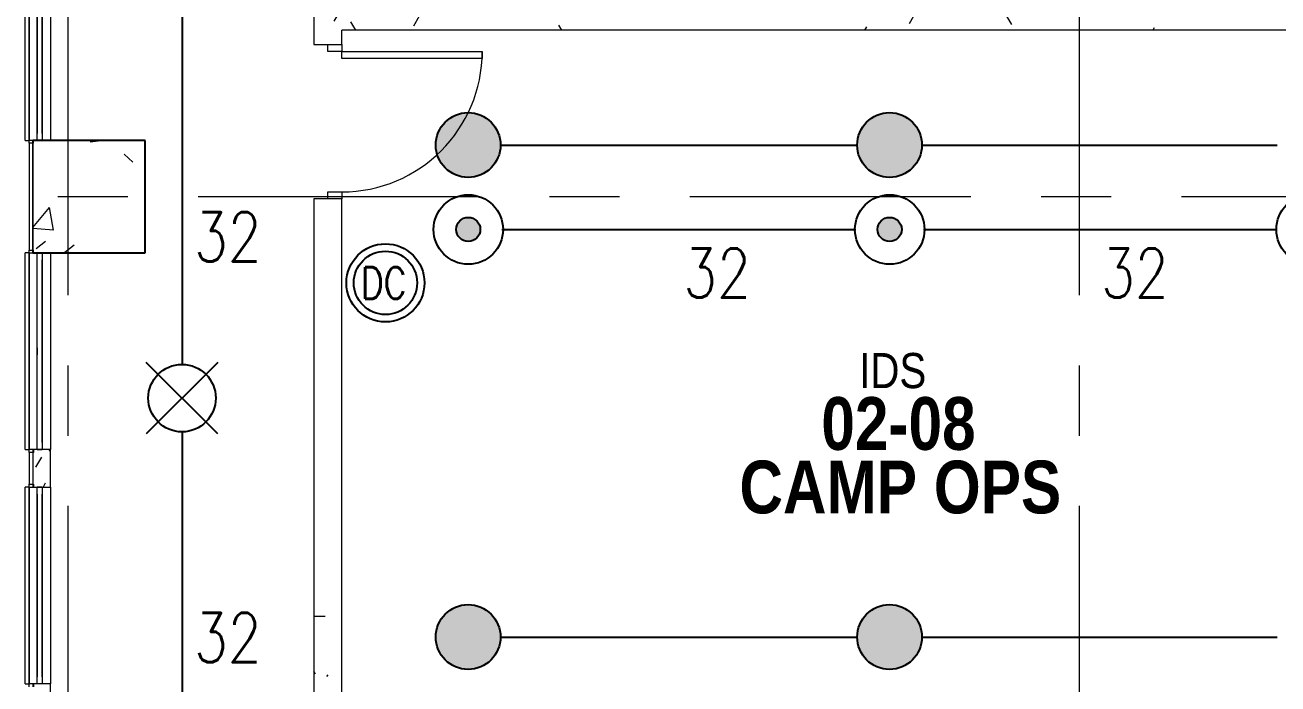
# Model space of a CAD drawing. Header units: millimetres. Extents: x -282761 to 137668, y -273845 to 94451.
# Drawn here: x 81901 to 90820, y -64291 to -59604 of the extents above; entities that cross this region are included whole.
import ezdxf

# ---------------------------------------------------------------- set-up
doc = ezdxf.new("R2010")
doc.units = ezdxf.units.MM
doc.linetypes.add('BLK_2 - 1ST__2ND_STOREY_PLAN-archi clean_11 SEPT 2024$0$IDA - Grid Line', pattern=[3500, 2000, -500, 500, -500])
doc.linetypes.add('HIDDEN2', pattern=[4.7625, 3.175, -1.5875])
for name, color, linetype, lineweight in [('BLK_2 - 1ST__2ND_STOREY_PLAN-archi clean_11 SEPT 2024$0$0-1', 8, 'Continuous', 5), ('BLK_2 - 1ST__2ND_STOREY_PLAN-archi clean_11 SEPT 2024$0$1599_DB_A_BLK2_HQ_R21-2ND STOREY 20230517--$0$A-_DOOR----_E', 8, 'Continuous', 9), ('BLK_2 - 1ST__2ND_STOREY_PLAN-archi clean_11 SEPT 2024$0$1599_DB_A_BLK2_HQ_R21-2ND STOREY 20230517--$0$A-_GENM----_M', 8, 'Continuous', 9), ('BLK_2 - 1ST__2ND_STOREY_PLAN-archi clean_11 SEPT 2024$0$1599_DB_A_BLK2_HQ_R21-2ND STOREY 20230517--$0$A-_WALL----_H-1', 8, 'Continuous', 9), ('BLK_2 - 1ST__2ND_STOREY_PLAN-archi clean_11 SEPT 2024$0$1599_DB_A_BLK2_HQ_R21-2ND STOREY 20230517--$0$A-_WALL----_H-2', 8, 'Continuous', 9), ('BLK_2 - 1ST__2ND_STOREY_PLAN-archi clean_11 SEPT 2024$0$1599_DB_A_BLK2_HQ_R21-2ND STOREY 20230517--$0$A-_WIND----_E', 8, 'Continuous', 9), ('BLK_2 - 1ST__2ND_STOREY_PLAN-archi clean_11 SEPT 2024$0$1599_DB_A_BLK2_HQ_R21-2ND STOREY 20230517--$0$S-_COLN----_E', 8, 'Continuous', 9), ('BLK_2 - 1ST__2ND_STOREY_PLAN-archi clean_11 SEPT 2024$0$_CATCHMENT_DRAIN', 8, 'Continuous', 0), ('BLK_2 - 1ST__2ND_STOREY_PLAN-archi clean_11 SEPT 2024$0$A-_FLOR----_E', 8, 'Continuous', 9), ('BLK_2 - 1ST__2ND_STOREY_PLAN-archi clean_11 SEPT 2024$0$A-_WALL----_E', 8, 'Continuous', 9), ('BLK_2 - 1ST__2ND_STOREY_PLAN-archi clean_11 SEPT 2024$0$A-_WALL----_E-1', 8, 'Continuous', 18), ('BLK_2 - 1ST__2ND_STOREY_PLAN-archi clean_11 SEPT 2024$0$A-_WALL----_H-2', 8, 'Continuous', 9), ('BLK_2 - 1ST__2ND_STOREY_PLAN-archi clean_11 SEPT 2024$0$A-_WIND----_E', 8, 'Continuous', 9), ('BLK_2 - 1ST__2ND_STOREY_PLAN-archi clean_11 SEPT 2024$0$S-_ANOTGRID_E-1', 8, 'BLK_2 - 1ST__2ND_STOREY_PLAN-archi clean_11 SEPT 2024$0$IDA - Grid Line', 9), ('BLK_2 - 1ST__2ND_STOREY_PLAN-archi clean_11 SEPT 2024$0$S-_COLN----_E', 8, 'Continuous', 9), ('BLK_2 - 1ST__2ND_STOREY_PLAN-archi clean_11 SEPT 2024$0$S-_COLN----_E-1', 8, 'Continuous', 25), ('BLK_2 - 1ST__2ND_STOREY_PLAN-archi clean_11 SEPT 2024$0$S-_COLN----_E-2', 8, 'Continuous', 9)]:
    doc.layers.add(name, color=color, linetype=linetype, lineweight=lineweight)
for name, color, linetype in [('M-_FIRESPRK_T-', 7, 'Continuous'), ('M-_SPRKBEAM_E-', 12, 'HIDDEN2'), ('M-_SPRKPIEX_E-', 1, 'Continuous'), ('M-FIRE----_E-', 12, 'Continuous'), ('ROOMNAME', 7, 'Continuous')]:
    doc.layers.add(name, color=color, linetype=linetype)
doc.styles.add('BLK_2 - 1ST__2ND_STOREY_PLAN_12  JUNE 2024$0$Arial Narrow_2', font='ARIALN.TTF', dxfattribs={"height": 500})
doc.styles.add('BLK_2 - 1ST__2ND_STOREY_PLAN_12  JUNE 2024$0$Arial Narrow_B_2', font='ARIALNB.TTF', dxfattribs={"height": 500})
doc.styles.add('Simplex', font='SIMPLEX.shx', dxfattribs={"width": 0.8, "height": 2.5})
doc.styles.add('TW_Romans', font='romans.shx', dxfattribs={"width": 0.8})
pattern_1 = [(0, (-41522.25, -42727.71), (1016, 254), [83.82, -678.18, 83.82, -678.18, -4064]), (0, (-41522.25, -42727.71), (1016, 254), [-1524, 83.82, -1440.18, 83.82, -678.18, -1778]), (0, (-41522.25, -42727.71), (1016, 254), [-3810, 83.82, -424.18, 83.82, -1186.18]), (120, (-41141.25, -42600.71), (-727.9705, 752.8818), [83.82, -678.18, 83.82, -678.18, -4064]), (120, (-41141.25, -42600.71), (-727.9705, 752.8818), [-1524, 83.82, -1440.18, 83.82, -678.18, -1778]), (120, (-41141.25, -42600.71), (-727.9705, 752.8818), [-3810, 83.82, -424.18, 83.82, -1186.18]), (240, (-41014.25, -42092.71), (-288.0295, -1006.8818), [83.82, -678.18, 83.82, -678.18, -4064]), (240, (-41014.25, -42092.71), (-288.0295, -1006.8818), [-1524, 83.82, -1440.18, 83.82, -678.18, -1778]), (240, (-41014.25, -42092.71), (-288.0295, -1006.8818), [-3810, 83.82, -424.18, 83.82, -1186.18])]

# ---------------------------------------------------------------- blocks, each defined once
blk = doc.blocks.new('Under B spk')
for p, q in [((318, -318), (-318, 318)), ((318, 318), (-318, -318))]:
    blk.add_line(p, q)
blk.add_circle((0, 0), 300)
blk = doc.blocks.new('Extinguisher')
at = {"layer": 'M-FIRE----_E-'}
for radius in [185.1, 150.3]:
    blk.add_circle((0, 0), radius, dxfattribs=at)
at = {"color": 7, "style": 'TW_Romans', "width": 0.8}
blk.add_text('DC', height=150, dxfattribs=at).set_placement((-116.1, -75.7))
blk = doc.blocks.new('SPK CONCEALED')
h = blk.add_hatch(color=256)
h.dxf.hatch_style = 1
h.paths.add_polyline_path([(240, 0, 1), (-240, 0, 1)])
at = {"color": 0, "linetype": 'Continuous'}
blk.add_circle((0, 0), 240, dxfattribs=at)
blk = doc.blocks.new('ROYAL')
at = {"ltscale": 0.1}
h = blk.add_hatch(color=1, dxfattribs=at)
h.dxf.hatch_style = 1
h.paths.add_polyline_path([(17, 0.1, 1), (-17.1, 0.1, 1)])
at = {"layer": 'M-_SPRKPIEX_E-', "ltscale": 0.1}
for centre, radius in [((0, 0), 48.8), ((-0.1, 0.1), 17)]:
    blk.add_circle(centre, radius, dxfattribs=at)
blk = doc.blocks.new('BLK_2 - 1ST__2ND_STOREY_PLAN-archi clean_11 SEPT 2024$0$IDA - Casement w Top Hung - 2 Panels - 1400L X 1800H - B2-AW01-3560558-BLK 2 2ND STOREY PLAN')
at = {"layer": 'BLK_2 - 1ST__2ND_STOREY_PLAN-archi clean_11 SEPT 2024$0$A-_WIND----_E'}
for p, q in [((-700, 17.5), (700, 17.5)), ((-700, 17.5), (-700, -17.5)), ((-650, 17.5), (-615, 17.5)), ((-650, 17.5), (-25, 17.5)), ((-650, 17.5), (650, 17.5)), ((-650, 17.5), (650, 17.5)), ((-615, 17.5), (-35, 17.5)), ((-615, 17.5), (-60, 17.5)), ((-35, 17.5), (0, 17.5)), ((25, 17.5), (-24.9, 17.5)), ((0, 17.5), (35, 17.5)), ((25, 17.5), (650, 17.5)), ((35, 17.5), (615, 17.5)), ((60, 17.5), (615, 17.5)), ((615, 17.5), (650, 17.5)), ((700, 17.5), (700, -17.5)), ((700, -17.5), (-700, -17.5)), ((-615, -17.5), (-650, -17.5)), ((-25, -17.5), (-650, -17.5)), ((650, -17.5), (-650, -17.5)), ((-650, -17.5), (650, -17.5)), ((-35, -17.5), (-615, -17.5)), ((-60, -17.5), (-615, -17.5)), ((0, -17.5), (-35, -17.5)), ((25, -17.5), (-24.9, -17.5)), ((35, -17.5), (0, -17.5)), ((650, -17.5), (25, -17.5)), ((615, -17.5), (35, -17.5)), ((615, -17.5), (60, -17.5)), ((650, -17.5), (615, -17.5))]:
    blk.add_line(p, q, dxfattribs=at)
blk = doc.blocks.new('BLK_2 - 1ST__2ND_STOREY_PLAN-archi clean_11 SEPT 2024$0$IDA - Casement w Top Hung - 2 Panels - 1400L X 1800H - B2-AW01-3560557-BLK 2 2ND STOREY PLAN')
at = {"layer": 'BLK_2 - 1ST__2ND_STOREY_PLAN-archi clean_11 SEPT 2024$0$A-_WIND----_E'}
for p, q in [((-700, 17.5), (700, 17.5)), ((-700, 17.5), (-700, -17.5)), ((-615, 17.5), (-650, 17.5)), ((-650, 17.5), (-25, 17.5)), ((-650, 17.5), (650, 17.5)), ((650, 17.5), (-650, 17.5)), ((-35, 17.5), (-615, 17.5)), ((-615, 17.5), (-60, 17.5)), ((0, 17.5), (-35, 17.5)), ((-24.9, 17.5), (25, 17.5)), ((35, 17.5), (0, 17.5)), ((25, 17.5), (650, 17.5)), ((615, 17.5), (35, 17.5)), ((60, 17.5), (615, 17.5)), ((650, 17.5), (615, 17.5)), ((700, 17.5), (700, -17.5)), ((700, -17.5), (-700, -17.5)), ((-650, -17.5), (-615, -17.5)), ((-25, -17.5), (-650, -17.5)), ((650, -17.5), (-650, -17.5)), ((650, -17.5), (-650, -17.5)), ((-615, -17.5), (-35, -17.5)), ((-60, -17.5), (-615, -17.5)), ((-35, -17.5), (0, -17.5)), ((-24.9, -17.5), (25, -17.5)), ((0, -17.5), (35, -17.5)), ((650, -17.5), (25, -17.5)), ((35, -17.5), (615, -17.5)), ((615, -17.5), (60, -17.5)), ((615, -17.5), (650, -17.5))]:
    blk.add_line(p, q, dxfattribs=at)
blk = doc.blocks.new('BLK_2 - 1ST__2ND_STOREY_PLAN-archi clean_11 SEPT 2024$0$1599_DB_A_BLK2_HQ_R21_rvt-2-BLK 2 2ND STOREY PLAN')
at = {"layer": 'BLK_2 - 1ST__2ND_STOREY_PLAN-archi clean_11 SEPT 2024$0$A-_WALL----_H-2'}
h = blk.add_hatch(dxfattribs=at)
h.set_pattern_fill('FP_3', color=256, style=0, pattern_type=2)
h.set_pattern_definition([(0, (0, 0), (1016, 254), [83.82, -678.18, 83.82, -678.18, -4064]), (0, (0, 0), (1016, 254), [-1524, 83.82, -1440.18, 83.82, -678.18, -1778]), (0, (0, 0), (1016, 254), [-3810, 83.82, -424.18, 83.82, -1186.18]), (120, (381, 127), (-727.97045, 752.8818), [83.82, -678.18, 83.82, -678.18, -4064]), (120, (381, 127), (-727.97045, 752.8818), [-1524, 83.82, -1440.18, 83.82, -678.18, -1778]), (120, (381, 127), (-727.97045, 752.8818), [-3810, 83.82, -424.18, 83.82, -1186.18]), (240, (508, 635), (-288.02955, -1006.8818), [83.82, -678.18, 83.82, -678.18, -4064]), (240, (508, 635), (-288.02955, -1006.8818), [-1524, 83.82, -1440.18, 83.82, -678.18, -1778]), (240, (508, 635), (-288.02955, -1006.8818), [-3810, 83.82, -424.18, 83.82, -1186.18])])
h.paths.add_polyline_path([(-139011.4, -116002.4), (-139011.4, -115785.7), (-139131.4, -115786.5), (-139131.4, -115805.7), (-139136.4, -115805.7), (-139136.4, -115982.4), (-139131.4, -115983.1), (-139131.4, -116002.4), (-139069.1, -116002.4)])
h.paths.add_polyline_path([(-139103.9, -114385.7), (-139011.4, -114385.7), (-139011.4, -114169), (-139131.4, -114170.4), (-139131.4, -114189), (-139136.4, -114189), (-139136.4, -114365.7), (-139131.4, -114367), (-139131.4, -114385.7), (-139104.1, -114385.7)])
h.paths.add_polyline_path([(-139131.4, -112769), (-139011.4, -112769), (-139011.4, -112552.4), (-139131.4, -112554.3), (-139131.4, -112572.4), (-139136.4, -112572.4), (-139136.4, -112749), (-139131.4, -112750.9)])
h.paths.add_polyline_path([(-139131.4, -108952.4), (-139011.4, -108952.4), (-139011.4, -108685.7), (-139131.4, -108685.7), (-139131.4, -108705.7), (-139136.4, -108705.7), (-139136.4, -108932.4), (-139131.4, -108932.4), (-139131.4, -108947.3)])
h.paths.add_polyline_path([(-139104.1, -107285.7), (-139011.4, -107285.7), (-139011.4, -107019), (-139131.4, -107019), (-139131.4, -107039), (-139136.4, -107039), (-139136.4, -107265.7), (-139131.4, -107265.7), (-139131.4, -107285.7)])
h.paths.add_polyline_path([(-139069.1, -105619), (-139011.4, -105619), (-139011.4, -105352.4), (-139131.4, -105352.4), (-139131.4, -105372.4), (-139136.4, -105373.2), (-139136.4, -105599), (-139131.4, -105599), (-139131.4, -105619), (-139103.9, -105619)])
h.paths.add_polyline_path([(-139131.4, -101752.4), (-139011.4, -101752.4), (-139011.4, -101485.7), (-139131.4, -101485.7), (-139131.4, -101505.7), (-139136.4, -101506.5), (-139136.4, -101732.4), (-139131.4, -101732.4), (-139131.4, -101751.7)])
h.paths.add_polyline_path([(-139069.1, -100085.7), (-139011.4, -100085.7), (-139011.4, -99819), (-139131.4, -99819), (-139131.4, -99839), (-139136.4, -99839.9), (-139136.4, -100065.7), (-139131.4, -100065.7), (-139131.4, -100085.7), (-139103.9, -100085.7)])
h.paths.add_polyline_path([(-139131.4, -98419), (-139011.4, -98419), (-139011.4, -98152.4), (-139131.4, -98152.9), (-139131.4, -98172.4), (-139136.4, -98173.2), (-139136.4, -98399), (-139131.4, -98399.5)])
at = {"layer": 'BLK_2 - 1ST__2ND_STOREY_PLAN-archi clean_11 SEPT 2024$0$S-_COLN----_E-2'}
h = blk.add_hatch(dxfattribs=at)
h.set_pattern_fill('FP_40', color=256, style=0, pattern_type=2)
h.set_pattern_definition([(50, (0, 0), (1821.841, -159.39), [190.5, -2095.5]), (355, (0, 0), (-352.428, 1910.567), [152.4, -1676.4]), (100.451, (151.8, -13.3), (1469.426, 1751.166), [161.9, -1780.901]), (46.184, (0, 508), (2710.79, -420.428), [285.75, -3143.25]), (96.636, (226, 473), (2374.026, 2474.276), [242.85, -2671.35]), (351.184, (0, 508), (2374.05, 2474.253), [228.6, -2514.6]), (21, (254, 381), (1516.143, -1022.652), [190.5, -2095.5]), (326, (254, 381), (618.02, 1841.88), [152.4, -1676.4]), (71.451, (380.3, 295.8), (2134.171, 819.212), [161.9, -1780.901]), (37.5, (0, 0), (30.886, 845.5504), [83.82, -1572.26, 83.82, -1617.98, -1682.75]), (37.5, (0, 0), (30.886, 845.5504), [-3357.88, 83.82, -1598.93]), (7.5, (0, 0), (668.1966, 1001.8057), [83.82, -886.46, 83.82, -1534.16, -641.35]), (7.5, (0, 0), (668.1966, 1001.8057), [-2588.26, 83.82, -557.53]), (327.5, (-566.4, 0), (1355.9093, -57.2896), [83.82, -551.18, 83.82, -1897.38, -2628.9]), (327.5, (-566.4, 0), (1355.9093, -57.2896), [-2616.2, 83.82, -2545.08]), (317.5, (-820.4, 0), (1481.293, 254.266), [83.82, -741.68, 83.82, -1231.9, -1866.9]), (317.5, (-820.4, 0), (1481.293, 254.266), [-2141.22, 83.82, -1783.08])])
h.paths.add_polyline_path([(-139136.4, -103952.4), (-138336.4, -103952.4), (-138336.4, -103152.4), (-139136.4, -103152.4), (-139136.4, -103932.4)])
at = {"layer": 'BLK_2 - 1ST__2ND_STOREY_PLAN-archi clean_11 SEPT 2024$0$A-_FLOR----_E'}
for p, q in [((-139136.4, -103152.4), (-139136.4, -103952.4)), ((-139136.4, -105352.4), (-139136.4, -105372.4)), ((-139136.4, -105372.4), (-139136.4, -105599)), ((-139136.4, -105599), (-139136.4, -105619))]:
    blk.add_line(p, q, dxfattribs=at)
at = {"layer": 'BLK_2 - 1ST__2ND_STOREY_PLAN-archi clean_11 SEPT 2024$0$A-_WALL----_E'}
for p, q in [((-139161.4, -103152.4), (-139161.4, -101752.4)), ((-139011.4, -101752.4), (-139011.4, -103152.4)), ((-139011.4, -103152.4), (-139161.4, -103152.4)), ((-139136.4, -103932.4), (-139136.4, -103172.4)), ((-139161.4, -103952.4), (-139011.4, -103952.4)), ((-139161.4, -105352.4), (-139161.4, -103952.4)), ((-139011.4, -103952.4), (-139011.4, -105352.4)), ((-139131.4, -105352.4), (-139161.4, -105352.4)), ((-139136.4, -105372.4), (-139136.4, -105599)), ((-139011.4, -105352.4), (-139131.4, -105352.4)), ((-139161.4, -105619), (-139131.4, -105619)), ((-139161.4, -107019), (-139161.4, -105619)), ((-139131.4, -105619), (-139011.4, -105619)), ((-139011.4, -105619), (-139011.4, -107019)), ((-139131.4, -107019), (-139161.4, -107019)), ((-139011.4, -107019), (-139131.4, -107019))]:
    blk.add_line(p, q, dxfattribs=at)
at = {"layer": 'BLK_2 - 1ST__2ND_STOREY_PLAN-archi clean_11 SEPT 2024$0$A-_WALL----_E-1'}
for p, q in [((-139161.4, -103172.4), (-139161.4, -103932.4)), ((-139136.4, -103172.4), (-139161.4, -103172.4)), ((-139161.4, -103932.4), (-139136.4, -103932.4)), ((-139131.4, -105372.4), (-139161.4, -105372.4)), ((-139161.4, -105372.4), (-139161.4, -105599)), ((-139011.4, -105352.4), (-139131.4, -105352.4)), ((-139131.4, -105352.4), (-139131.4, -105372.4)), ((-139011.4, -105619), (-139011.4, -105352.4)), ((-139161.4, -105599), (-139131.4, -105599)), ((-139131.4, -105599), (-139131.4, -105619)), ((-139131.4, -105619), (-139011.4, -105619))]:
    blk.add_line(p, q, dxfattribs=at)
at = {"layer": 'BLK_2 - 1ST__2ND_STOREY_PLAN-archi clean_11 SEPT 2024$0$S-_COLN----_E'}
blk.add_line((-139136.4, -103172.4), (-139136.4, -103932.4), dxfattribs=at)
at = {"layer": 'BLK_2 - 1ST__2ND_STOREY_PLAN-archi clean_11 SEPT 2024$0$S-_COLN----_E-1'}
for p, q in [((-138336.4, -103152.4), (-139136.4, -103152.4)), ((-139136.4, -103152.4), (-139136.4, -103172.4)), ((-138336.4, -103952.4), (-138336.4, -103152.4)), ((-139136.4, -103932.4), (-139136.4, -103952.4)), ((-139136.4, -103952.4), (-138336.4, -103952.4))]:
    blk.add_line(p, q, dxfattribs=at)
at = {"layer": 'BLK_2 - 1ST__2ND_STOREY_PLAN-archi clean_11 SEPT 2024$0$A-_WIND----_E'}
for name, p, rotation in [('BLK_2 - 1ST__2ND_STOREY_PLAN-archi clean_11 SEPT 2024$0$IDA - Casement w Top Hung - 2 Panels - 1400L X 1800H - B2-AW01-3560557-BLK 2 2ND STOREY PLAN', (-139086.6, -102452.4), 270), ('BLK_2 - 1ST__2ND_STOREY_PLAN-archi clean_11 SEPT 2024$0$IDA - Casement w Top Hung - 2 Panels - 1400L X 1800H - B2-AW01-3560558-BLK 2 2ND STOREY PLAN', (-139086.6, -104652.4), 90), ('BLK_2 - 1ST__2ND_STOREY_PLAN-archi clean_11 SEPT 2024$0$IDA - Casement w Top Hung - 2 Panels - 1400L X 1800H - B2-AW01-3560557-BLK 2 2ND STOREY PLAN', (-139086.6, -106319), 270)]:
    blk.add_blockref(name, p, dxfattribs=dict(at, rotation=rotation))
blk = doc.blocks.new('BLK_2 - 1ST__2ND_STOREY_PLAN-archi clean_11 SEPT 2024$0$1599_DB_A_BLK2_HQ_R21-2ND STOREY 20230517--$0$IDA - F - Single - Swing - 1100L X 2200H - B2-TD01-3240952-LINKVIEW_BLK2_2ND STOREY')
at = {"layer": 'BLK_2 - 1ST__2ND_STOREY_PLAN-archi clean_11 SEPT 2024$0$1599_DB_A_BLK2_HQ_R21-2ND STOREY 20230517--$0$A-_DOOR----_E'}
for p, q in [((-550, 50), (-500, 50)), ((-500, 50), (-500, -50)), ((500, 50), (550, 50)), ((500, -50), (500, 50)), ((-500, -50), (-550, -50)), ((450, -50), (500, -50)), ((450, -1050), (450, -50)), ((500, -50), (500, -1050)), ((550, -50), (500, -50)), ((500, -1050), (450, -1050))]:
    blk.add_line(p, q, dxfattribs=at)
blk.add_arc((500, -50), 1000, 180, 270, dxfattribs=at)
blk = doc.blocks.new('BLK_2 - 1ST__2ND_STOREY_PLAN-archi clean_11 SEPT 2024$0$1599_DB_A_BLK2_HQ_R21-2ND STOREY 20230517--$0$Wall Motif - Type 1-2673879-LINKVIEW_BLK2_2ND STOREY')
at = {"layer": 'BLK_2 - 1ST__2ND_STOREY_PLAN-archi clean_11 SEPT 2024$0$1599_DB_A_BLK2_HQ_R21-2ND STOREY 20230517--$0$A-_GENM----_M'}
for p, q in [((-575, 105), (825, 105)), ((-575, 105), (-575, 75)), ((825, 75), (825, 105)), ((825, 75), (-575, 75))]:
    blk.add_line(p, q, dxfattribs=at)
blk = doc.blocks.new('BLK_2 - 1ST__2ND_STOREY_PLAN-archi clean_11 SEPT 2024$0$1599_DB_A_BLK2_HQ_R21-2ND STOREY 20230517--$0$IDA - Casement w Top Hung - 2 Panels - 1400L X 1800H - B2-AW01-3560557-LINKVIEW_BLK2_2ND STOREY')
at = {"layer": 'BLK_2 - 1ST__2ND_STOREY_PLAN-archi clean_11 SEPT 2024$0$1599_DB_A_BLK2_HQ_R21-2ND STOREY 20230517--$0$A-_WIND----_E'}
for p, q in [((-700, 17.5), (700, 17.5)), ((-700, 17.5), (-700, -17.5)), ((700, 17.5), (700, -17.5)), ((700, -17.5), (-700, -17.5))]:
    blk.add_line(p, q, dxfattribs=at)
blk = doc.blocks.new('BLK_2 - 1ST__2ND_STOREY_PLAN-archi clean_11 SEPT 2024$0$1599_DB_A_BLK2_HQ_R21-2ND STOREY 20230517--$0$IDA - Casement w Top Hung - 2 Panels - 1400L X 1800H - B2-AW01-3560558-LINKVIEW_BLK2_2ND STOREY')
at = {"layer": 'BLK_2 - 1ST__2ND_STOREY_PLAN-archi clean_11 SEPT 2024$0$1599_DB_A_BLK2_HQ_R21-2ND STOREY 20230517--$0$A-_WIND----_E'}
for p, q in [((-700, 17.5), (700, 17.5)), ((-700, 17.5), (-700, -17.5)), ((700, 17.5), (700, -17.5)), ((700, -17.5), (-700, -17.5))]:
    blk.add_line(p, q, dxfattribs=at)
blk = doc.blocks.new('BLK_2 - 1ST__2ND_STOREY_PLAN-archi clean_11 SEPT 2024')
at = {"layer": 'BLK_2 - 1ST__2ND_STOREY_PLAN-archi clean_11 SEPT 2024$0$1599_DB_A_BLK2_HQ_R21-2ND STOREY 20230517--$0$A-_WALL----_H-1'}
h = blk.add_hatch(dxfattribs=at)
h.set_pattern_fill('FP_3', color=256, style=0, pattern_type=2)
h.set_pattern_definition(pattern_1)
h.paths.add_polyline_path([(-49346.5, -105619), (-49226.5, -105619), (-49226.5, -105352.4), (-49346.5, -105352.4), (-49346.5, -105372.4), (-49351.5, -105372.4), (-49351.5, -105599), (-49346.5, -105599)], flags=0)
at = {"layer": 'BLK_2 - 1ST__2ND_STOREY_PLAN-archi clean_11 SEPT 2024$0$1599_DB_A_BLK2_HQ_R21-2ND STOREY 20230517--$0$A-_WALL----_H-2'}
h = blk.add_hatch(dxfattribs=at)
h.set_pattern_fill('FP_3', color=256, style=0, pattern_type=2)
h.set_pattern_definition([(0, (-41522.25, -40227.71), (1016, 254), [83.82, -678.18, 83.82, -678.18, -4064]), (0, (-41522.25, -40227.71), (1016, 254), [-1524, 83.82, -1440.18, 83.82, -678.18, -1778]), (0, (-41522.25, -40227.71), (1016, 254), [-3810, 83.82, -424.18, 83.82, -1186.18]), (120, (-41141.25, -40100.71), (-727.9705, 752.8818), [83.82, -678.18, 83.82, -678.18, -4064]), (120, (-41141.25, -40100.71), (-727.9705, 752.8818), [-1524, 83.82, -1440.18, 83.82, -678.18, -1778]), (120, (-41141.25, -40100.71), (-727.9705, 752.8818), [-3810, 83.82, -424.18, 83.82, -1186.18]), (240, (-41014.25, -39592.71), (-288.0295, -1006.8818), [83.82, -678.18, 83.82, -678.18, -4064]), (240, (-41014.25, -39592.71), (-288.0295, -1006.8818), [-1524, 83.82, -1440.18, 83.82, -678.18, -1778]), (240, (-41014.25, -39592.71), (-288.0295, -1006.8818), [-3810, 83.82, -424.18, 83.82, -1186.18])])
h.paths.add_polyline_path([(-47251.5, -102469), (-47251.5, -102396.5), (-47351.5, -102396.5), (-47351.5, -102469), (-47301.5, -102469)], flags=0)
at = {"layer": 'BLK_2 - 1ST__2ND_STOREY_PLAN-archi clean_11 SEPT 2024$0$1599_DB_A_BLK2_HQ_R21-2ND STOREY 20230517--$0$S-_COLN----_E'}
h = blk.add_hatch(dxfattribs=at)
h.set_pattern_fill('FP_3', color=256, style=0, pattern_type=2)
h.set_pattern_definition(pattern_1)
h.paths.add_polyline_path([(-47351.5, -102469), (-47251.5, -102469), (-47251.5, -98944), (-47351.5, -98944)], flags=0)
h = blk.add_hatch(dxfattribs=at)
h.set_pattern_fill('FP_3', color=256, style=0, pattern_type=2)
h.set_pattern_definition(pattern_1)
h.paths.add_polyline_path([(-46179.3, -102369), (-36451.5, -102369), (-36451.5, -102269), (-47251.5, -102269), (-47251.5, -102369)], flags=0)
h = blk.add_hatch(dxfattribs=at)
h.set_pattern_fill('FP_1', color=256, style=0, pattern_type=2)
h.set_pattern_definition([(50, (-41522.3, -42727.7), (1821.84, -159.39), [190.5, -2095.5]), (355, (-41522.3, -42727.7), (-352.43, 1910.57), [152.4, -1676.4]), (100.451, (-41370.4, -42741), (1469.426, 1751.166), [161.9, -1780.9]), (46.184, (-41522.3, -42219.7), (2710.79, -420.43), [285.75, -3143.25]), (96.636, (-41296.4, -42254.7), (2374.03, 2474.28), [242.85, -2671.35]), (351.184, (-41522.3, -42219.7), (2374.05, 2474.25), [228.6, -2514.6]), (21, (-41268.3, -42346.7), (1516.143, -1022.652), [190.5, -2095.5]), (326, (-41268.3, -42346.7), (618.02, 1841.88), [152.4, -1676.4]), (71.451, (-41141.9, -42432), (2134.17, 819.21), [161.9, -1780.9]), (37.5, (-41522.25, -42727.7), (30.886, 845.5504), [83.82, -1572.26, 83.82, -1617.98, -1682.75]), (37.5, (-41522.25, -42727.7), (30.886, 845.5504), [-3357.88, 83.82, -1598.93]), (7.5, (-41522.25, -42727.7), (668.197, 1001.806), [83.82, -886.46, 83.82, -1534.16, -641.35]), (7.5, (-41522.25, -42727.7), (668.197, 1001.806), [-2588.26, 83.82, -557.53]), (327.5, (-42088.7, -42727.7), (1355.909, -57.2896), [83.82, -551.18, 83.82, -1897.38, -2628.9]), (327.5, (-42088.7, -42727.7), (1355.909, -57.2896), [-2616.2, 83.82, -2545.08]), (317.5, (-42342.7, -42727.7), (1481.293, 254.266), [83.82, -741.68, 83.82, -1231.9, -1866.9]), (317.5, (-42342.7, -42727.7), (1481.293, 254.266), [-2141.22, 83.82, -1783.08])])
h.paths.add_polyline_path([(-49284.3, -103952.4), (-48551.5, -103952.4), (-48551.5, -103152.4), (-49351.5, -103152.4), (-49351.5, -103952.4), (-49319.3, -103952.4)], flags=0)
h = blk.add_hatch(dxfattribs=at)
h.set_pattern_fill('FP_3', color=256, style=0, pattern_type=2)
h.set_pattern_definition(pattern_1)
h.paths.add_polyline_path([(-47251.5, -108768.9), (-47251.5, -106069), (-47351.5, -106069), (-47351.5, -108768.9), (-47301.5, -108768.9)], flags=0)
for p, q in [((-49376.5, -103152.4), (-49376.5, -101752.4)), ((-49226.5, -101752.4), (-49226.5, -103152.4)), ((-36651.5, -102369), (-47151.5, -102369)), ((-47351.5, -102469), (-47151.5, -102469)), ((-49351.5, -103152.4), (-49376.5, -103152.4)), ((-49376.5, -103172.4), (-49376.5, -103152.4)), ((-49351.5, -103172.4), (-49376.5, -103172.4)), ((-49376.5, -103172.4), (-49376.5, -103932.4)), ((-49351.5, -103152.4), (-49351.5, -103172.4)), ((-49319.3, -103152.4), (-49351.5, -103152.4)), ((-49351.5, -103932.4), (-49351.5, -103172.4)), ((-49351.5, -103172.4), (-49351.5, -103932.4)), ((-48551.5, -103152.4), (-49284.3, -103152.4)), ((-48551.5, -103952.4), (-48551.5, -103152.4)), ((-47151.5, -103569), (-47351.5, -103569)), ((-49376.5, -103932.4), (-49351.5, -103932.4)), ((-49376.5, -103952.4), (-49376.5, -103932.4)), ((-49376.5, -105352.4), (-49376.5, -103952.4)), ((-49376.5, -103952.4), (-49351.5, -103952.4)), ((-49351.5, -103932.4), (-49351.5, -103952.4)), ((-49351.5, -103952.4), (-49319.3, -103952.4)), ((-49284.3, -103952.4), (-48551.5, -103952.4)), ((-49226.5, -103952.4), (-49226.5, -105352.4)), ((-49346.5, -105352.4), (-49376.5, -105352.4)), ((-49376.5, -105372.4), (-49376.5, -105352.4)), ((-49376.5, -105372.4), (-49376.5, -105599)), ((-49346.5, -105372.4), (-49376.5, -105372.4)), ((-49351.5, -105352.4), (-49351.5, -105372.4)), ((-49351.5, -105372.4), (-49351.5, -105599)), ((-49346.5, -105352.4), (-49346.5, -105372.4)), ((-49319.3, -105352.4), (-49346.5, -105352.4)), ((-49226.5, -105352.4), (-49284.3, -105352.4)), ((-49226.5, -105619), (-49226.5, -105352.4)), ((-49376.5, -105599), (-49346.5, -105599)), ((-49376.5, -105619), (-49376.5, -105599)), ((-49351.5, -105599), (-49351.5, -105619)), ((-49346.5, -105599), (-49346.5, -105619)), ((-49376.5, -107019), (-49376.5, -105619)), ((-49376.5, -105619), (-49346.5, -105619)), ((-49346.5, -105619), (-49319.3, -105619)), ((-49284.3, -105619), (-49226.5, -105619)), ((-49226.5, -105619), (-49226.5, -107019)), ((-49346.5, -107019), (-49376.5, -107019)), ((-49376.5, -107039), (-49376.5, -107019)), ((-49351.5, -107019), (-49351.5, -107039)), ((-49346.5, -107019), (-49346.5, -107039)), ((-49319.3, -107019), (-49346.5, -107019)), ((-49226.5, -107019), (-49284.3, -107019)), ((-49226.5, -107285.7), (-49226.5, -107019))]:
    blk.add_line(p, q, dxfattribs=at)
for points in [[(-47351.5, -95719), (-47351.5, -102469)], [(-47151.5, -102469), (-47151.5, -102369)], [(-47351.5, -103569), (-47351.5, -108685.7)], [(-47151.5, -108685.7), (-47151.5, -103569)]]:
    blk.add_lwpolyline(points, dxfattribs=at)
at = {"layer": 'BLK_2 - 1ST__2ND_STOREY_PLAN-archi clean_11 SEPT 2024$0$S-_ANOTGRID_E-1'}
for p, q in [((-49101.5, -28753), (-49101.5, -122559.3)), ((-41901.5, -28753), (-41901.5, -122559.3)), ((-51673.7, -103552.4), (4860.6, -103552.4))]:
    blk.add_line(p, q, dxfattribs=at)
at = {"layer": 'BLK_2 - 1ST__2ND_STOREY_PLAN-archi clean_11 SEPT 2024$0$0-1'}
blk.add_blockref('BLK_2 - 1ST__2ND_STOREY_PLAN-archi clean_11 SEPT 2024$0$1599_DB_A_BLK2_HQ_R21_rvt-2-BLK 2 2ND STOREY PLAN', (89784.8, 0), dxfattribs=at)
at = {"layer": 'BLK_2 - 1ST__2ND_STOREY_PLAN-archi clean_11 SEPT 2024$0$1599_DB_A_BLK2_HQ_R21-2ND STOREY 20230517--$0$S-_COLN----_E'}
for name, p, rotation in [('BLK_2 - 1ST__2ND_STOREY_PLAN-archi clean_11 SEPT 2024$0$1599_DB_A_BLK2_HQ_R21-2ND STOREY 20230517--$0$Wall Motif - Type 1-2673879-LINKVIEW_BLK2_2ND STOREY', (-49301.5, -102577.4), 90), ('BLK_2 - 1ST__2ND_STOREY_PLAN-archi clean_11 SEPT 2024$0$1599_DB_A_BLK2_HQ_R21-2ND STOREY 20230517--$0$IDA - Casement w Top Hung - 2 Panels - 1400L X 1800H - B2-AW01-3560557-LINKVIEW_BLK2_2ND STOREY', (-49301.8, -102452.4), 270), ('BLK_2 - 1ST__2ND_STOREY_PLAN-archi clean_11 SEPT 2024$0$1599_DB_A_BLK2_HQ_R21-2ND STOREY 20230517--$0$IDA - F - Single - Swing - 1100L X 2200H - B2-TD01-3240952-LINKVIEW_BLK2_2ND STOREY', (-47201.5, -103019), 90), ('BLK_2 - 1ST__2ND_STOREY_PLAN-archi clean_11 SEPT 2024$0$1599_DB_A_BLK2_HQ_R21-2ND STOREY 20230517--$0$Wall Motif - Type 1-2673879-LINKVIEW_BLK2_2ND STOREY', (-49301.5, -104777.4), 90), ('BLK_2 - 1ST__2ND_STOREY_PLAN-archi clean_11 SEPT 2024$0$1599_DB_A_BLK2_HQ_R21-2ND STOREY 20230517--$0$IDA - Casement w Top Hung - 2 Panels - 1400L X 1800H - B2-AW01-3560558-LINKVIEW_BLK2_2ND STOREY', (-49301.8, -104652.4), 90), ('BLK_2 - 1ST__2ND_STOREY_PLAN-archi clean_11 SEPT 2024$0$1599_DB_A_BLK2_HQ_R21-2ND STOREY 20230517--$0$Wall Motif - Type 1-2673879-LINKVIEW_BLK2_2ND STOREY', (-49301.5, -106444), 90), ('BLK_2 - 1ST__2ND_STOREY_PLAN-archi clean_11 SEPT 2024$0$1599_DB_A_BLK2_HQ_R21-2ND STOREY 20230517--$0$IDA - Casement w Top Hung - 2 Panels - 1400L X 1800H - B2-AW01-3560557-LINKVIEW_BLK2_2ND STOREY', (-49301.8, -106319), 270)]:
    blk.add_blockref(name, p, dxfattribs=dict(at, rotation=rotation))

msp = doc.modelspace()

# ---------------------------------------------------------------- linework, layer by layer
at = {"layer": 'M-_SPRKBEAM_E-'}
for p, q in [((83018, -59498), (83018, -62018)), ((83018, -62498), (83018, -65018))]:
    msp.add_line(p, q, dxfattribs=at)
at = {"layer": 'M-_SPRKPIEX_E-'}
for p, q in [((85295, -60457.6), (87815, -60457.6)), ((88295, -60457.6), (90815, -60457.6)), ((85295.8, -61058), (87815.8, -61058)), ((88295.8, -61058), (90815.8, -61058)), ((85295, -63957.6), (87815, -63957.6)), ((88295, -63957.6), (90815, -63957.6))]:
    msp.add_line(p, q, dxfattribs=at)

# ---------------------------------------------------------------- block references
at = {"layer": 'BLK_2 - 1ST__2ND_STOREY_PLAN-archi clean_11 SEPT 2024$0$_CATCHMENT_DRAIN'}
msp.add_blockref('BLK_2 - 1ST__2ND_STOREY_PLAN-archi clean_11 SEPT 2024', (131307.1, 42727.7), dxfattribs=at)
at = {"layer": 'M-_SPRKPIEX_E-'}
for name, p, xscale, yscale, zscale in [('SPK CONCEALED', (85055, -60457.6), 0.96, 0.96, 0.96), ('SPK CONCEALED', (88055, -60457.6), 0.96, 0.96, 0.96), ('ROYAL', (85056.2, -61058.5), 5.0625, 5.0625, 5.0625), ('ROYAL', (88056.2, -61058.5), 5.0625, 5.0625, 5.0625), ('ROYAL', (91056.2, -61058.5), 5.0625, 5.0625, 5.0625), ('Under B spk', (83018, -62258), 0.8, 0.8, 0.8), ('SPK CONCEALED', (85055, -63957.6), 0.96, 0.96, 0.96), ('SPK CONCEALED', (88055, -63957.6), 0.96, 0.96, 0.96)]:
    msp.add_blockref(name, p, dxfattribs=dict(at, xscale=xscale, yscale=yscale, zscale=zscale))
at = {"layer": 'M-FIRE----_E-', "xscale": 1.5, "yscale": 1.5, "zscale": 1.5}
msp.add_blockref('Extinguisher', (84466.2, -61438.1), dxfattribs=at)

# ---------------------------------------------------------------- texts
at = {"layer": 'M-_FIRESPRK_T-', "style": 'Simplex', "width": 0.8}
for p in [(83103.5, -61285.7), (86587, -61542.6), (89561.5, -61542.6), (83103.5, -64136.7)]:
    msp.add_text('32', height=350, dxfattribs=at).set_placement(p)
at = {"layer": 'ROOMNAME', "attachment_point": 1}
for s, insert, char_height, width, style in [('IDS', (87839.2, -61937.1), 250, 1843.881, 'BLK_2 - 1ST__2ND_STOREY_PLAN_12  JUNE 2024$0$Arial Narrow_2'), ('02-08', (87569.6, -62251), 375, 6874.47, 'BLK_2 - 1ST__2ND_STOREY_PLAN_12  JUNE 2024$0$Arial Narrow_B_2'), ('CAMP OPS', (86986.4, -62702.9), 375, 4484.954, 'BLK_2 - 1ST__2ND_STOREY_PLAN_12  JUNE 2024$0$Arial Narrow_B_2')]:
    msp.add_mtext(s, dxfattribs=dict(at, insert=insert, char_height=char_height, width=width, style=style))

doc.saveas('drawing.dxf')
